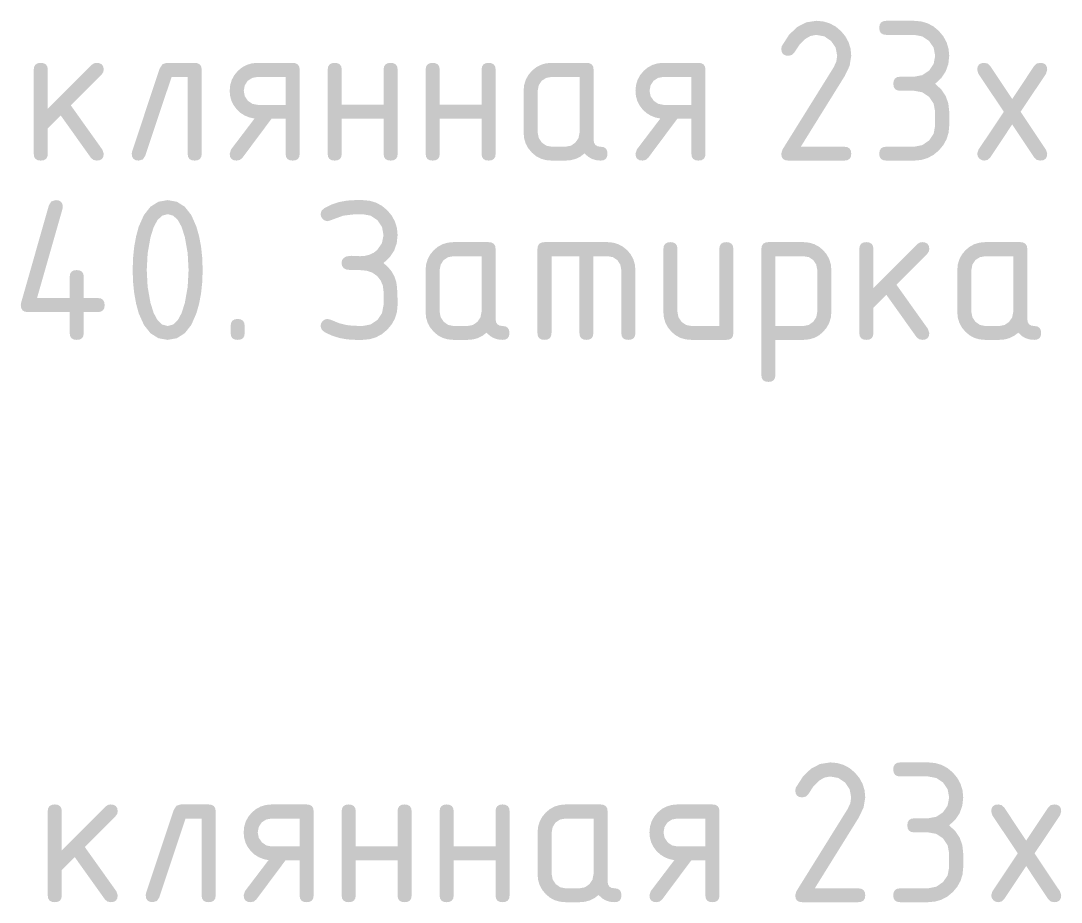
# Model space of a CAD drawing. Header units: millimetres. Extents: x 0 to 1189, y 0 to 841.
# Drawn here: x 1037.42 to 1059.95, y 698.07 to 717.15 of the extents above; entities that cross this region are included whole.
import ezdxf

# ---------------------------------------------------------------- set-up
doc = ezdxf.new("R2010")
doc.units = ezdxf.units.MM

msp = doc.modelspace()

# ---------------------------------------------------------------- hatches: boundary and pattern name
h = msp.add_hatch(color=7)
h.dxf.hatch_style = 2
h.paths.add_polyline_path([(1054.647809, 717.154858), (1054.798385, 717.141344), (1054.938368, 717.100494), (1055.066465, 717.031842), (1055.181385, 716.934923), (1055.278761, 716.818074), (1055.348955, 716.689701), (1055.39145, 716.549442), (1055.40573, 716.396937), (1055.370659, 716.180585), (1055.265721, 715.960925), (1054.313221, 714.428547), (1055.253043, 714.428547), (1055.319921, 714.419038), (1055.367627, 714.390513), (1055.396213, 714.342971), (1055.40573, 714.276411), (1055.396213, 714.210223), (1055.367627, 714.164032), (1055.319921, 714.136963), (1055.253043, 714.128135), (1054.042575, 714.128135), (1053.975697, 714.136963), (1053.927991, 714.164032), (1053.899405, 714.210223), (1053.889888, 714.276411), (1053.915244, 714.365157), (1055.02484, 716.147236), (1055.081891, 716.270639), (1055.100908, 716.396937), (1055.068593, 716.572361), (1054.969719, 716.718846), (1054.82282, 716.817721), (1054.647809, 716.850036), (1054.520719, 716.826256), (1054.399624, 716.754882), (1054.28411, 716.635863), (1054.173764, 716.469146), (1054.119125, 716.415678), (1054.042575, 716.396937), (1053.975697, 716.406531), (1053.927991, 716.435246), (1053.899405, 716.482978), (1053.889888, 716.549623), (1053.902566, 716.608603), (1054.055985, 716.847667), (1054.230746, 717.018363), (1054.427728, 717.120743)])
h = msp.add_hatch(color=7)
h.dxf.hatch_style = 2
h.paths.add_polyline_path([(1056.769629, 715.639567), (1056.464807, 715.639567), (1056.400479, 715.649075), (1056.354082, 715.677601), (1056.325978, 715.725143), (1056.31653, 715.791702), (1056.325978, 715.85858), (1056.354082, 715.906286), (1056.400479, 715.934872), (1056.464807, 715.944389), (1056.769629, 715.944389), (1056.94464, 715.978151), (1057.091539, 716.075578), (1057.190413, 716.221995), (1057.222728, 716.396937), (1057.190413, 716.572361), (1057.091539, 716.718846), (1056.94464, 716.817721), (1056.769629, 716.850036), (1056.164395, 716.850036), (1056.097517, 716.859553), (1056.049811, 716.888138), (1056.021225, 716.935844), (1056.011708, 717.002722), (1056.021225, 717.069281), (1056.049811, 717.116824), (1056.097517, 717.145349), (1056.164395, 717.154858), (1056.769629, 717.154858), (1056.920206, 717.141344), (1057.060189, 717.100494), (1057.188286, 717.031842), (1057.303206, 716.934923), (1057.400581, 716.817531), (1057.470775, 716.688254), (1057.51327, 716.547815), (1057.52755, 716.396937), (1057.508447, 716.218498), (1057.451207, 716.057939), (1057.355933, 715.915571), (1057.222728, 715.791702), (1057.355933, 715.668066), (1057.451207, 715.525672), (1057.508447, 715.364984), (1057.52755, 715.186468), (1057.52755, 714.881646), (1057.51327, 714.731689), (1057.470775, 714.59274), (1057.400581, 714.46485), (1057.303206, 714.348069), (1057.186426, 714.251383), (1057.058535, 714.182705), (1056.919586, 714.141725), (1056.769629, 714.128135), (1056.164395, 714.128135), (1056.097517, 714.136963), (1056.049811, 714.164032), (1056.021225, 714.210223), (1056.011708, 714.276411), (1056.021225, 714.342971), (1056.049811, 714.390513), (1056.097517, 714.419038), (1056.164395, 714.428547), (1056.769629, 714.428547), (1056.94464, 714.463067), (1057.091539, 714.564146), (1057.190413, 714.709184), (1057.222728, 714.886056), (1057.222728, 715.186468), (1057.190413, 715.361479), (1057.091539, 715.508378), (1056.94464, 715.607252)])
h = msp.add_hatch(color=7)
h.dxf.hatch_style = 2
h.paths.add_polyline_path([(1038.006297, 715.249858), (1038.958797, 716.202358), (1039.005306, 716.234742), (1039.064631, 716.244801), (1039.131509, 716.235353), (1039.179215, 716.20725), (1039.2078, 716.160853), (1039.217317, 716.096524), (1039.205053, 716.038853), (1039.170464, 715.990691), (1038.505698, 715.322067), (1039.187552, 714.365157), (1039.217317, 714.276411), (1039.2078, 714.210223), (1039.179215, 714.164032), (1039.131509, 714.136963), (1039.064631, 714.128135), (1038.991733, 714.143913), (1038.937851, 714.191524), (1038.285764, 715.10599), (1038.006297, 714.822666), (1038.006297, 714.276411), (1037.996789, 714.210223), (1037.968264, 714.164032), (1037.920721, 714.136963), (1037.854162, 714.128135), (1037.787284, 714.136963), (1037.739578, 714.164032), (1037.710992, 714.210223), (1037.701475, 714.276411), (1037.701475, 716.096524), (1037.710992, 716.160853), (1037.739578, 716.20725), (1037.787284, 716.235353), (1037.854162, 716.244801), (1037.920721, 716.235353), (1037.968264, 716.20725), (1037.996789, 716.160853), (1038.006297, 716.096524)])
h = msp.add_hatch(color=7)
h.dxf.hatch_style = 2
h.paths.add_polyline_path([(1040.581217, 716.244801), (1041.186451, 716.244801), (1041.253329, 716.235353), (1041.301035, 716.20725), (1041.329621, 716.160853), (1041.339138, 716.096524), (1041.339138, 714.276411), (1041.329621, 714.210223), (1041.301035, 714.164032), (1041.253329, 714.136963), (1041.186451, 714.128135), (1041.119892, 714.136963), (1041.07235, 714.164032), (1041.043824, 714.210223), (1041.034316, 714.276411), (1041.034316, 715.939979), (1040.68705, 715.939979), (1040.11544, 714.229558), (1040.064728, 714.153422), (1039.975982, 714.128135), (1039.909104, 714.137643), (1039.861399, 714.166168), (1039.832813, 714.213711), (1039.823296, 714.28027), (1039.832115, 714.327123), (1040.429081, 716.12188), (1040.489026, 716.215173)])
h = msp.add_hatch(color=7)
h.paths.add_polyline_path([(1042.483102, 715.038191), (1042.372747, 715.062307), (1042.271229, 715.102959), (1042.179322, 715.160974), (1042.097803, 715.23718), (1042.030925, 715.326408), (1041.983219, 715.422664), (1041.954633, 715.526774), (1041.945116, 715.639567), (1041.95627, 715.76173), (1041.989696, 715.874385), (1042.045343, 715.977531), (1042.123159, 716.071168), (1042.214256, 716.146435), (1042.316153, 716.200773), (1042.428489, 716.233717), (1042.550902, 716.244801), (1043.308272, 716.244801), (1043.375149, 716.235353), (1043.422855, 716.20725), (1043.451441, 716.160853), (1043.460958, 716.096524), (1043.460958, 714.276411), (1043.451441, 714.210223), (1043.422855, 714.164032), (1043.375149, 714.136963), (1043.308272, 714.128135), (1043.241712, 714.136963), (1043.19417, 714.164032), (1043.165645, 714.210223), (1043.156136, 714.276411), (1043.156136, 715.034332), (1042.851314, 715.034332), (1042.220173, 714.187666), (1042.165396, 714.141984), (1042.097803, 714.128135), (1042.030925, 714.136963), (1041.983219, 714.164032), (1041.954633, 714.210223), (1041.945116, 714.276411), (1041.974882, 714.369567)])
h.paths.add_polyline_path([(1042.249938, 715.639567), (1042.272262, 715.523467), (1042.339235, 715.42349), (1042.437007, 715.357), (1042.550902, 715.334745), (1043.156136, 715.334745), (1043.156136, 715.939979), (1042.550902, 715.939979), (1042.433148, 715.918206), (1042.334825, 715.855092), (1042.271711, 715.756838)])
h = msp.add_hatch(color=7)
h.dxf.hatch_style = 2
h.paths.add_polyline_path([(1044.371759, 715.034332), (1044.371759, 714.276411), (1044.36225, 714.210223), (1044.333725, 714.164032), (1044.286182, 714.136963), (1044.219623, 714.128135), (1044.152745, 714.136963), (1044.105039, 714.164032), (1044.076454, 714.210223), (1044.066937, 714.276411), (1044.066937, 716.096524), (1044.076454, 716.160853), (1044.105039, 716.20725), (1044.152745, 716.235353), (1044.219623, 716.244801), (1044.286182, 716.235353), (1044.333725, 716.20725), (1044.36225, 716.160853), (1044.371759, 716.096524), (1044.371759, 715.338603), (1045.277956, 715.338603), (1045.277956, 716.096524), (1045.287465, 716.160853), (1045.31599, 716.20725), (1045.363533, 716.235353), (1045.430092, 716.244801), (1045.49697, 716.235353), (1045.544676, 716.20725), (1045.573261, 716.160853), (1045.582779, 716.096524), (1045.582779, 714.276411), (1045.573261, 714.210223), (1045.544676, 714.164032), (1045.49697, 714.136963), (1045.430092, 714.128135), (1045.363533, 714.136963), (1045.31599, 714.164032), (1045.287465, 714.210223), (1045.277956, 714.276411), (1045.277956, 715.034332)])
h = msp.add_hatch(color=7)
h.dxf.hatch_style = 2
h.paths.add_polyline_path([(1046.493579, 715.034332), (1046.493579, 714.276411), (1046.484071, 714.210223), (1046.455545, 714.164032), (1046.408003, 714.136963), (1046.341444, 714.128135), (1046.274566, 714.136963), (1046.22686, 714.164032), (1046.198274, 714.210223), (1046.188757, 714.276411), (1046.188757, 716.096524), (1046.198274, 716.160853), (1046.22686, 716.20725), (1046.274566, 716.235353), (1046.341444, 716.244801), (1046.408003, 716.235353), (1046.455545, 716.20725), (1046.484071, 716.160853), (1046.493579, 716.096524), (1046.493579, 715.338603), (1047.399777, 715.338603), (1047.399777, 716.096524), (1047.409285, 716.160853), (1047.437811, 716.20725), (1047.485353, 716.235353), (1047.551912, 716.244801), (1047.61879, 716.235353), (1047.666496, 716.20725), (1047.695082, 716.160853), (1047.704599, 716.096524), (1047.704599, 714.276411), (1047.695082, 714.210223), (1047.666496, 714.164032), (1047.61879, 714.136963), (1047.551912, 714.128135), (1047.485353, 714.136963), (1047.437811, 714.164032), (1047.409285, 714.210223), (1047.399777, 714.276411), (1047.399777, 715.034332)])
h = msp.add_hatch(color=7)
h.paths.add_polyline_path([(1049.521597, 715.939979), (1048.916363, 715.939979), (1048.79861, 715.918206), (1048.700287, 715.855092), (1048.637172, 715.756838), (1048.615399, 715.639567), (1048.615399, 714.733369), (1048.637724, 714.617752), (1048.704696, 714.517844), (1048.802468, 714.450871), (1048.916363, 714.428547), (1049.220634, 714.428547), (1049.336182, 714.450871), (1049.4323, 714.517844), (1049.499273, 714.616098), (1049.521597, 714.733369)])
h.paths.add_polyline_path([(1050.126832, 714.276411), (1050.117383, 714.210223), (1050.08928, 714.164032), (1050.042883, 714.136963), (1049.978555, 714.128135), (1049.876158, 714.137712), (1049.784458, 714.16672), (1049.70299, 714.215571), (1049.631289, 714.28468), (1049.541622, 714.215571), (1049.443531, 714.16672), (1049.336656, 714.137712), (1049.220634, 714.128135), (1048.916363, 714.128135), (1048.79395, 714.138599), (1048.681614, 714.170509), (1048.579717, 714.22464), (1048.48862, 714.301767), (1048.410804, 714.394785), (1048.355157, 714.496898), (1048.321731, 714.609346), (1048.310577, 714.733369), (1048.310577, 715.639567), (1048.321731, 715.76173), (1048.355157, 715.874385), (1048.410804, 715.977531), (1048.48862, 716.071168), (1048.579717, 716.146435), (1048.681614, 716.200773), (1048.79395, 716.233717), (1048.916363, 716.244801), (1049.673733, 716.244801), (1049.740611, 716.235353), (1049.788317, 716.20725), (1049.816902, 716.160853), (1049.826419, 716.096524), (1049.826419, 714.581234), (1049.835928, 714.514356), (1049.864453, 714.46665), (1049.911995, 714.438064), (1049.978555, 714.428547), (1050.042883, 714.419038), (1050.08928, 714.390513), (1050.117383, 714.342971)])
h = msp.add_hatch(color=7)
h.paths.add_polyline_path([(1051.271091, 715.038191), (1051.160736, 715.062307), (1051.059218, 715.102959), (1050.967311, 715.160974), (1050.885792, 715.23718), (1050.818914, 715.326408), (1050.771208, 715.422664), (1050.742622, 715.526774), (1050.733105, 715.639567), (1050.744259, 715.76173), (1050.777685, 715.874385), (1050.833332, 715.977531), (1050.911148, 716.071168), (1051.002245, 716.146435), (1051.104142, 716.200773), (1051.216478, 716.233717), (1051.338891, 716.244801), (1052.096261, 716.244801), (1052.163139, 716.235353), (1052.210845, 716.20725), (1052.23943, 716.160853), (1052.248947, 716.096524), (1052.248947, 714.276411), (1052.23943, 714.210223), (1052.210845, 714.164032), (1052.163139, 714.136963), (1052.096261, 714.128135), (1052.029701, 714.136963), (1051.982159, 714.164032), (1051.953634, 714.210223), (1051.944125, 714.276411), (1051.944125, 715.034332), (1051.639303, 715.034332), (1051.008162, 714.187666), (1050.953385, 714.141984), (1050.885792, 714.128135), (1050.818914, 714.136963), (1050.771208, 714.164032), (1050.742622, 714.210223), (1050.733105, 714.276411), (1050.762871, 714.369567)])
h.paths.add_polyline_path([(1051.037927, 715.639567), (1051.060252, 715.523467), (1051.127224, 715.42349), (1051.224996, 715.357), (1051.338891, 715.334745), (1051.944125, 715.334745), (1051.944125, 715.939979), (1051.338891, 715.939979), (1051.221138, 715.918206), (1051.122814, 715.855092), (1051.0597, 715.756838)])
h = msp.add_hatch(color=7)
h.dxf.hatch_style = 2
h.paths.add_polyline_path([(1059.073351, 715.186468), (1059.624015, 714.360747), (1059.649371, 714.276411), (1059.639854, 714.210223), (1059.611268, 714.164032), (1059.563562, 714.136963), (1059.496684, 714.128135), (1059.423786, 714.143913), (1059.369905, 714.191524), (1058.89145, 714.911411), (1058.412995, 714.191524), (1058.359114, 714.143913), (1058.286215, 714.128135), (1058.228544, 714.138194), (1058.180382, 714.170578), (1058.145793, 714.220394), (1058.133529, 714.276411), (1058.158885, 714.360747), (1058.709549, 715.186468), (1058.158885, 716.007779), (1058.133529, 716.096524), (1058.143046, 716.160853), (1058.171631, 716.20725), (1058.219337, 716.235353), (1058.286215, 716.244801), (1058.359114, 716.229023), (1058.412995, 716.181411), (1058.89145, 715.461524), (1059.369905, 716.181411), (1059.423786, 716.229023), (1059.496684, 716.244801), (1059.563562, 716.235973), (1059.611268, 716.208903), (1059.639854, 716.162713), (1059.649371, 716.096524), (1059.624015, 716.007779)])
h = msp.add_hatch(color=7)
h.dxf.hatch_style = 2
h.paths.add_polyline_path([(1037.421573, 710.999318), (1037.425983, 711.041762), (1038.031217, 713.162838), (1038.084892, 713.244556), (1038.179494, 713.27253), (1038.246053, 713.263021), (1038.293596, 713.234496), (1038.322121, 713.186954), (1038.33163, 713.120394), (1038.323361, 713.077951), (1037.773249, 711.152005), (1038.479907, 711.152005), (1038.479907, 711.608962), (1038.489424, 711.674918), (1038.518009, 711.721134), (1038.565715, 711.748333), (1038.632593, 711.757239), (1038.699152, 711.748333), (1038.746695, 711.721134), (1038.77522, 711.674918), (1038.784729, 711.608962), (1038.784729, 711.152005), (1039.089551, 711.152005), (1039.153879, 711.14241), (1039.200276, 711.113695), (1039.228379, 711.065963), (1039.237828, 710.999318), (1039.228379, 710.932759), (1039.200276, 710.885216), (1039.153879, 710.856691), (1039.089551, 710.847183), (1038.784729, 710.847183), (1038.784729, 710.394084), (1038.77522, 710.327895), (1038.746695, 710.281705), (1038.699152, 710.254635), (1038.632593, 710.245807), (1038.565715, 710.254635), (1038.518009, 710.281705), (1038.489424, 710.327895), (1038.479907, 710.394084), (1038.479907, 710.847183), (1037.57426, 710.847183), (1037.507382, 710.856691), (1037.459676, 710.885216), (1037.43109, 710.932759)])
h = msp.add_hatch(color=7)
h.paths.add_polyline_path([(1041.054978, 711.757239), (1041.03541, 712.123935), (1040.974501, 712.468307), (1040.906125, 712.687492), (1040.82147, 712.843478), (1040.720175, 712.936728), (1040.60188, 712.967708), (1040.485211, 712.936659), (1040.383736, 712.842926), (1040.298177, 712.685632), (1040.229258, 712.463897), (1040.168349, 712.118423), (1040.148781, 711.757239), (1040.168349, 711.394126), (1040.229258, 711.05003), (1040.297635, 710.830155), (1040.382289, 710.672654), (1040.483584, 710.577888), (1040.60188, 710.546219), (1040.720175, 710.577888), (1040.82147, 710.672654), (1040.906125, 710.830155), (1040.974501, 711.05003), (1041.03541, 711.394126)])
h.paths.add_polyline_path([(1041.359801, 711.757239), (1041.351093, 711.496118), (1041.325281, 711.252877), (1041.282828, 711.027826), (1041.224202, 710.821276), (1041.113399, 710.569043), (1040.971952, 710.389261), (1040.801049, 710.281619), (1040.60188, 710.245807), (1040.401013, 710.281619), (1040.229809, 710.389261), (1040.087957, 710.569043), (1039.975148, 710.821276), (1039.91907, 711.027826), (1039.877927, 711.252877), (1039.852597, 711.496118), (1039.843959, 711.757239), (1039.852597, 712.020668), (1039.877927, 712.265184), (1039.91907, 712.490683), (1039.975148, 712.697061), (1040.087957, 712.949526), (1040.229809, 713.129283), (1040.401013, 713.236796), (1040.60188, 713.27253), (1040.801049, 713.236796), (1040.971952, 713.129283), (1041.113399, 712.949526), (1041.224202, 712.697061), (1041.282828, 712.488822), (1041.325281, 712.26353), (1041.351093, 712.020048)])
h = msp.add_hatch(color=7)
h.dxf.hatch_style = 2
h.paths.add_polyline_path([(1044.671302, 712.967708), (1044.404032, 712.935393), (1044.133867, 712.836519), (1044.066068, 712.815572), (1044.008397, 712.827561), (1043.960235, 712.861874), (1043.925646, 712.913344), (1043.913381, 712.967708), (1043.935706, 713.045222), (1044.002678, 713.103307), (1044.154125, 713.177884), (1044.31632, 713.230706), (1044.48885, 713.262134), (1044.671302, 713.27253), (1044.823438, 713.27253), (1044.973627, 713.259016), (1045.11255, 713.218166), (1045.240312, 713.149514), (1045.357014, 713.052595), (1045.454622, 712.935746), (1045.52479, 712.807373), (1045.567156, 712.667115), (1045.581359, 712.514609), (1045.562333, 712.33617), (1045.505222, 712.175611), (1045.409974, 712.033243), (1045.276537, 711.909374), (1045.37486, 711.822257), (1045.453752, 711.725475), (1045.512801, 711.619082), (1045.551593, 711.503129), (1045.563453, 711.426191), (1045.572884, 711.316336), (1045.579111, 711.173924), (1045.581359, 710.999318), (1045.567156, 710.849362), (1045.52479, 710.710412), (1045.454622, 710.582522), (1045.357014, 710.465742), (1045.240312, 710.369055), (1045.11255, 710.300377), (1044.973627, 710.259398), (1044.823438, 710.245807), (1044.671302, 710.245807), (1044.491331, 710.256142), (1044.319627, 710.287148), (1044.156605, 710.338824), (1044.002678, 710.411171), (1043.935706, 710.470634), (1043.913381, 710.546219), (1043.925646, 710.606095), (1043.960235, 710.656462), (1044.008397, 710.688846), (1044.066068, 710.698906), (1044.133867, 710.681818), (1044.308741, 710.608851), (1044.467904, 710.567716), (1044.614252, 710.552214), (1044.823438, 710.546219), (1044.998862, 710.580188), (1045.145347, 710.677408), (1045.244222, 710.824307), (1045.276537, 710.999318), (1045.276537, 711.30414), (1045.261309, 711.421067), (1045.217557, 711.528485), (1045.138853, 711.628642), (1045.036896, 711.700119), (1044.911994, 711.742968), (1044.764458, 711.757239), (1044.671302, 711.757239), (1044.586415, 711.757239), (1044.479204, 711.767299), (1044.413334, 711.799683), (1044.378745, 711.849568), (1044.36648, 711.909374), (1044.378745, 711.96925), (1044.413334, 712.019618), (1044.476517, 712.053931), (1044.578147, 712.06592), (1044.666893, 712.062061), (1044.768867, 712.057651), (1044.882194, 712.066359), (1044.981774, 712.092171), (1045.067919, 712.134623), (1045.140938, 712.19325), (1045.242224, 712.341321), (1045.276537, 712.514609), (1045.244222, 712.690033), (1045.145347, 712.836519), (1044.997208, 712.935393), (1044.823438, 712.967708)])
h = msp.add_hatch(color=7)
h.paths.add_polyline_path([(1047.39855, 712.057651), (1046.793316, 712.057651), (1046.675563, 712.035878), (1046.57724, 711.972764), (1046.514126, 711.87451), (1046.492353, 711.757239), (1046.492353, 710.851041), (1046.514677, 710.735424), (1046.581649, 710.635516), (1046.679421, 710.568543), (1046.793316, 710.546219), (1047.097587, 710.546219), (1047.213135, 710.568543), (1047.309254, 710.635516), (1047.376226, 710.73377), (1047.39855, 710.851041)])
h.paths.add_polyline_path([(1048.003785, 710.394084), (1047.994337, 710.327895), (1047.966233, 710.281705), (1047.919836, 710.254635), (1047.855508, 710.245807), (1047.753111, 710.255384), (1047.661411, 710.284392), (1047.579943, 710.333243), (1047.508242, 710.402352), (1047.418575, 710.333243), (1047.320485, 710.284392), (1047.213609, 710.255384), (1047.097587, 710.245807), (1046.793316, 710.245807), (1046.670903, 710.256271), (1046.558567, 710.288181), (1046.45667, 710.342312), (1046.365573, 710.41944), (1046.287757, 710.512457), (1046.23211, 710.61457), (1046.198684, 710.727018), (1046.187531, 710.851041), (1046.187531, 711.757239), (1046.198684, 711.879402), (1046.23211, 711.992057), (1046.287757, 712.095203), (1046.365573, 712.188841), (1046.45667, 712.264107), (1046.558567, 712.318445), (1046.670903, 712.351389), (1046.793316, 712.362473), (1047.550686, 712.362473), (1047.617564, 712.353025), (1047.66527, 712.324922), (1047.693855, 712.278525), (1047.703373, 712.214197), (1047.703373, 710.698906), (1047.712881, 710.632028), (1047.741406, 710.584322), (1047.788949, 710.555736), (1047.855508, 710.546219), (1047.919836, 710.536711), (1047.966233, 710.508185), (1047.994337, 710.460643)])
h = msp.add_hatch(color=7)
h.dxf.hatch_style = 2
h.paths.add_polyline_path([(1048.762602, 712.362473), (1050.125758, 712.362473), (1050.247232, 712.351389), (1050.358371, 712.318445), (1050.460001, 712.264107), (1050.55295, 712.188841), (1050.630766, 712.095203), (1050.686413, 711.992057), (1050.719839, 711.879402), (1050.730992, 711.757239), (1050.730992, 710.394084), (1050.721475, 710.327895), (1050.692889, 710.281705), (1050.645183, 710.254635), (1050.578306, 710.245807), (1050.511746, 710.254635), (1050.464204, 710.281705), (1050.435679, 710.327895), (1050.42617, 710.394084), (1050.42617, 711.757239), (1050.404397, 711.87451), (1050.341283, 711.972764), (1050.243029, 712.037532), (1050.125758, 712.057651), (1049.820936, 712.057651), (1049.820936, 710.394084), (1049.811419, 710.327895), (1049.782833, 710.281705), (1049.735127, 710.254635), (1049.668249, 710.245807), (1049.604153, 710.254635), (1049.55773, 710.281705), (1049.529498, 710.327895), (1049.519972, 710.394084), (1049.519972, 712.057651), (1048.914738, 712.057651), (1048.914738, 710.394084), (1048.905229, 710.327895), (1048.876704, 710.281705), (1048.829162, 710.254635), (1048.762602, 710.245807), (1048.695725, 710.254635), (1048.648019, 710.281705), (1048.619433, 710.327895), (1048.609916, 710.394084), (1048.609916, 712.214197), (1048.619433, 712.278525), (1048.648019, 712.324922), (1048.695725, 712.353025)])
h = msp.add_hatch(color=7)
h.dxf.hatch_style = 2
h.paths.add_polyline_path([(1052.853086, 712.214197), (1052.853086, 710.394084), (1052.843569, 710.327895), (1052.814983, 710.281705), (1052.767277, 710.254635), (1052.700399, 710.245807), (1051.94303, 710.245807), (1051.820617, 710.256271), (1051.708281, 710.288181), (1051.606383, 710.342312), (1051.515287, 710.41944), (1051.43747, 710.512457), (1051.381824, 710.61457), (1051.348398, 710.727018), (1051.337244, 710.851041), (1051.337244, 712.214197), (1051.346761, 712.278525), (1051.375347, 712.324922), (1051.423053, 712.353025), (1051.489931, 712.362473), (1051.55649, 712.353025), (1051.604032, 712.324922), (1051.632558, 712.278525), (1051.642066, 712.214197), (1051.642066, 710.851041), (1051.66439, 710.735424), (1051.731363, 710.635516), (1051.829135, 710.568543), (1051.94303, 710.546219), (1052.548264, 710.546219), (1052.548264, 712.214197), (1052.557772, 712.278525), (1052.586298, 712.324922), (1052.63384, 712.353025), (1052.700399, 712.362473), (1052.767277, 712.353025), (1052.814983, 712.324922), (1052.843569, 712.278525)])
h = msp.add_hatch(color=7)
h.paths.add_polyline_path([(1053.458922, 712.214197), (1053.468439, 712.278525), (1053.497024, 712.324922), (1053.54473, 712.353025), (1053.611608, 712.362473), (1054.368978, 712.362473), (1054.491391, 712.351389), (1054.603727, 712.318445), (1054.705624, 712.264107), (1054.796721, 712.188841), (1054.874537, 712.095203), (1054.930184, 711.992057), (1054.96361, 711.879402), (1054.974764, 711.757239), (1054.974764, 710.851041), (1054.96361, 710.728878), (1054.930184, 710.616223), (1054.874537, 710.513077), (1054.796721, 710.41944), (1054.705624, 710.342312), (1054.603727, 710.288181), (1054.491391, 710.256271), (1054.368978, 710.245807), (1053.763744, 710.245807), (1053.763744, 709.484027), (1053.754235, 709.419699), (1053.72571, 709.373302), (1053.678168, 709.345199), (1053.611608, 709.33575), (1053.54473, 709.345199), (1053.497024, 709.373302), (1053.468439, 709.419699), (1053.458922, 709.484027)])
h.paths.add_polyline_path([(1053.763744, 712.057651), (1053.763744, 710.546219), (1054.368978, 710.546219), (1054.484527, 710.568543), (1054.580645, 710.635516), (1054.647617, 710.73377), (1054.669942, 710.851041), (1054.669942, 711.757239), (1054.648169, 711.87451), (1054.585055, 711.972764), (1054.486732, 712.037532), (1054.368978, 712.057651)])
h = msp.add_hatch(color=7)
h.dxf.hatch_style = 2
h.paths.add_polyline_path([(1055.885421, 711.36753), (1056.837921, 712.32003), (1056.88443, 712.352414), (1056.943755, 712.362473), (1057.010633, 712.353025), (1057.058339, 712.324922), (1057.086924, 712.278525), (1057.096441, 712.214197), (1057.084177, 712.156526), (1057.049588, 712.108363), (1056.384823, 711.439739), (1057.066676, 710.482829), (1057.096441, 710.394084), (1057.086924, 710.327895), (1057.058339, 710.281705), (1057.010633, 710.254635), (1056.943755, 710.245807), (1056.870857, 710.261585), (1056.816975, 710.309197), (1056.164888, 711.223663), (1055.885421, 710.940338), (1055.885421, 710.394084), (1055.875913, 710.327895), (1055.847388, 710.281705), (1055.799845, 710.254635), (1055.733286, 710.245807), (1055.666408, 710.254635), (1055.618702, 710.281705), (1055.590117, 710.327895), (1055.580599, 710.394084), (1055.580599, 712.214197), (1055.590117, 712.278525), (1055.618702, 712.324922), (1055.666408, 712.353025), (1055.733286, 712.362473), (1055.799845, 712.353025), (1055.847388, 712.324922), (1055.875913, 712.278525), (1055.885421, 712.214197)])
h = msp.add_hatch(color=7)
h.paths.add_polyline_path([(1058.913297, 712.057651), (1058.308063, 712.057651), (1058.190309, 712.035878), (1058.091986, 711.972764), (1058.028872, 711.87451), (1058.007099, 711.757239), (1058.007099, 710.851041), (1058.029423, 710.735424), (1058.096396, 710.635516), (1058.194168, 710.568543), (1058.308063, 710.546219), (1058.612334, 710.546219), (1058.727882, 710.568543), (1058.824, 710.635516), (1058.890973, 710.73377), (1058.913297, 710.851041)])
h.paths.add_polyline_path([(1059.518532, 710.394084), (1059.509083, 710.327895), (1059.48098, 710.281705), (1059.434583, 710.254635), (1059.370255, 710.245807), (1059.267858, 710.255384), (1059.176158, 710.284392), (1059.09469, 710.333243), (1059.022989, 710.402352), (1058.933322, 710.333243), (1058.835231, 710.284392), (1058.728356, 710.255384), (1058.612334, 710.245807), (1058.308063, 710.245807), (1058.18565, 710.256271), (1058.073314, 710.288181), (1057.971417, 710.342312), (1057.88032, 710.41944), (1057.802504, 710.512457), (1057.746857, 710.61457), (1057.713431, 710.727018), (1057.702277, 710.851041), (1057.702277, 711.757239), (1057.713431, 711.879402), (1057.746857, 711.992057), (1057.802504, 712.095203), (1057.88032, 712.188841), (1057.971417, 712.264107), (1058.073314, 712.318445), (1058.18565, 712.351389), (1058.308063, 712.362473), (1059.065433, 712.362473), (1059.13231, 712.353025), (1059.180016, 712.324922), (1059.208602, 712.278525), (1059.218119, 712.214197), (1059.218119, 710.698906), (1059.227628, 710.632028), (1059.256153, 710.584322), (1059.303695, 710.555736), (1059.370255, 710.546219), (1059.434583, 710.536711), (1059.48098, 710.508185), (1059.509083, 710.460643)])
h = msp.add_hatch(color=7)
h.dxf.hatch_style = 2
h.paths.add_polyline_path([(1041.965636, 710.546219), (1041.975153, 710.613097), (1042.003739, 710.660803), (1042.051445, 710.689389), (1042.118323, 710.698906), (1042.184882, 710.689389), (1042.232424, 710.660803), (1042.26095, 710.613097), (1042.270458, 710.546219), (1042.270458, 710.394084), (1042.26095, 710.327895), (1042.232424, 710.281705), (1042.184882, 710.254635), (1042.118323, 710.245807), (1042.051445, 710.254635), (1042.003739, 710.281705), (1041.975153, 710.327895), (1041.965636, 710.394084)])
h = msp.add_hatch(color=7)
h.dxf.hatch_style = 2
h.paths.add_polyline_path([(1054.95081, 701.096026), (1055.101387, 701.082512), (1055.24137, 701.041662), (1055.369467, 700.97301), (1055.484387, 700.876091), (1055.581762, 700.759242), (1055.651956, 700.630869), (1055.694451, 700.490611), (1055.708731, 700.338105), (1055.67366, 700.121753), (1055.568723, 699.902094), (1054.616223, 698.369715), (1055.556045, 698.369715), (1055.622923, 698.360207), (1055.670629, 698.331681), (1055.699214, 698.284139), (1055.708731, 698.21758), (1055.699214, 698.151391), (1055.670629, 698.105201), (1055.622923, 698.078131), (1055.556045, 698.069303), (1054.345576, 698.069303), (1054.278698, 698.078131), (1054.230992, 698.105201), (1054.202406, 698.151391), (1054.192889, 698.21758), (1054.218245, 698.306325), (1055.327842, 700.088404), (1055.384892, 700.211808), (1055.403909, 700.338105), (1055.371594, 700.513529), (1055.27272, 700.660015), (1055.125821, 700.758889), (1054.95081, 700.791204), (1054.823721, 700.767424), (1054.702626, 700.69605), (1054.587112, 700.577031), (1054.476765, 700.410314), (1054.422126, 700.356846), (1054.345576, 700.338105), (1054.278698, 700.347699), (1054.230992, 700.376414), (1054.202406, 700.424146), (1054.192889, 700.490791), (1054.205567, 700.549771), (1054.358986, 700.788835), (1054.533747, 700.959531), (1054.730729, 701.061911)])
h = msp.add_hatch(color=7)
h.dxf.hatch_style = 2
h.paths.add_polyline_path([(1057.072576, 699.580735), (1056.767754, 699.580735), (1056.703426, 699.590243), (1056.657029, 699.618769), (1056.628925, 699.666311), (1056.619477, 699.73287), (1056.628925, 699.799748), (1056.657029, 699.847454), (1056.703426, 699.87604), (1056.767754, 699.885557), (1057.072576, 699.885557), (1057.247587, 699.919319), (1057.394486, 700.016746), (1057.49336, 700.163163), (1057.525675, 700.338105), (1057.49336, 700.513529), (1057.394486, 700.660015), (1057.247587, 700.758889), (1057.072576, 700.791204), (1056.467342, 700.791204), (1056.400464, 700.800721), (1056.352758, 700.829307), (1056.324172, 700.877012), (1056.314655, 700.94389), (1056.324172, 701.01045), (1056.352758, 701.057992), (1056.400464, 701.086517), (1056.467342, 701.096026), (1057.072576, 701.096026), (1057.223153, 701.082512), (1057.363136, 701.041662), (1057.491233, 700.97301), (1057.606153, 700.876091), (1057.703528, 700.758699), (1057.773722, 700.629422), (1057.816217, 700.488983), (1057.830497, 700.338105), (1057.811394, 700.159666), (1057.754154, 699.999107), (1057.65888, 699.856739), (1057.525675, 699.73287), (1057.65888, 699.609235), (1057.754154, 699.46684), (1057.811394, 699.306152), (1057.830497, 699.127636), (1057.830497, 698.822814), (1057.816217, 698.672858), (1057.773722, 698.533908), (1057.703528, 698.406018), (1057.606153, 698.289238), (1057.489372, 698.192551), (1057.361482, 698.123873), (1057.222533, 698.082894), (1057.072576, 698.069303), (1056.467342, 698.069303), (1056.400464, 698.078131), (1056.352758, 698.105201), (1056.324172, 698.151391), (1056.314655, 698.21758), (1056.324172, 698.284139), (1056.352758, 698.331681), (1056.400464, 698.360207), (1056.467342, 698.369715), (1057.072576, 698.369715), (1057.247587, 698.404235), (1057.394486, 698.505314), (1057.49336, 698.650353), (1057.525675, 698.827224), (1057.525675, 699.127636), (1057.49336, 699.302647), (1057.394486, 699.449546), (1057.247587, 699.54842)])
h = msp.add_hatch(color=7)
h.dxf.hatch_style = 2
h.paths.add_polyline_path([(1038.309135, 699.191026), (1039.261635, 700.143526), (1039.308144, 700.17591), (1039.367469, 700.185969), (1039.434347, 700.176521), (1039.482053, 700.148418), (1039.510638, 700.102021), (1039.520155, 700.037692), (1039.507891, 699.980022), (1039.473302, 699.931859), (1038.808536, 699.263235), (1039.49039, 698.306325), (1039.520155, 698.21758), (1039.510638, 698.151391), (1039.482053, 698.105201), (1039.434347, 698.078131), (1039.367469, 698.069303), (1039.29457, 698.085081), (1039.240689, 698.132692), (1038.588601, 699.047159), (1038.309135, 698.763834), (1038.309135, 698.21758), (1038.299627, 698.151391), (1038.271101, 698.105201), (1038.223559, 698.078131), (1038.157, 698.069303), (1038.090122, 698.078131), (1038.042416, 698.105201), (1038.01383, 698.151391), (1038.004313, 698.21758), (1038.004313, 700.037692), (1038.01383, 700.102021), (1038.042416, 700.148418), (1038.090122, 700.176521), (1038.157, 700.185969), (1038.223559, 700.176521), (1038.271101, 700.148418), (1038.299627, 700.102021), (1038.309135, 700.037692)])
h = msp.add_hatch(color=7)
h.dxf.hatch_style = 2
h.paths.add_polyline_path([(1040.884, 700.185969), (1041.489235, 700.185969), (1041.556112, 700.176521), (1041.603818, 700.148418), (1041.632404, 700.102021), (1041.641921, 700.037692), (1041.641921, 698.21758), (1041.632404, 698.151391), (1041.603818, 698.105201), (1041.556112, 698.078131), (1041.489235, 698.069303), (1041.422675, 698.078131), (1041.375133, 698.105201), (1041.346608, 698.151391), (1041.337099, 698.21758), (1041.337099, 699.881147), (1040.989833, 699.881147), (1040.418223, 698.170726), (1040.367511, 698.09459), (1040.278766, 698.069303), (1040.211888, 698.078811), (1040.164182, 698.107337), (1040.135596, 698.154879), (1040.126079, 698.221438), (1040.134899, 698.268291), (1040.731865, 700.063048), (1040.791809, 700.156342)])
h = msp.add_hatch(color=7)
h.paths.add_polyline_path([(1042.785831, 698.979359), (1042.675476, 699.003475), (1042.573958, 699.044127), (1042.482051, 699.102142), (1042.400532, 699.178348), (1042.333654, 699.267576), (1042.285948, 699.363832), (1042.257362, 699.467943), (1042.247845, 699.580735), (1042.258999, 699.702898), (1042.292425, 699.815553), (1042.348071, 699.918699), (1042.425888, 700.012337), (1042.516984, 700.087603), (1042.618882, 700.141941), (1042.731218, 700.174885), (1042.853631, 700.185969), (1043.611, 700.185969), (1043.677878, 700.176521), (1043.725584, 700.148418), (1043.75417, 700.102021), (1043.763687, 700.037692), (1043.763687, 698.21758), (1043.75417, 698.151391), (1043.725584, 698.105201), (1043.677878, 698.078131), (1043.611, 698.069303), (1043.544441, 698.078131), (1043.496899, 698.105201), (1043.468373, 698.151391), (1043.458865, 698.21758), (1043.458865, 698.975501), (1043.154043, 698.975501), (1042.522901, 698.128834), (1042.468124, 698.083152), (1042.400532, 698.069303), (1042.333654, 698.078131), (1042.285948, 698.105201), (1042.257362, 698.151391), (1042.247845, 698.21758), (1042.277611, 698.310735)])
h.paths.add_polyline_path([(1042.552667, 699.580735), (1042.574991, 699.464635), (1042.641964, 699.364659), (1042.739736, 699.298168), (1042.853631, 699.275913), (1043.458865, 699.275913), (1043.458865, 699.881147), (1042.853631, 699.881147), (1042.735877, 699.859374), (1042.637554, 699.79626), (1042.57444, 699.698006)])
h = msp.add_hatch(color=7)
h.dxf.hatch_style = 2
h.paths.add_polyline_path([(1044.674433, 698.975501), (1044.674433, 698.21758), (1044.664924, 698.151391), (1044.636399, 698.105201), (1044.588857, 698.078131), (1044.522298, 698.069303), (1044.45542, 698.078131), (1044.407714, 698.105201), (1044.379128, 698.151391), (1044.369611, 698.21758), (1044.369611, 700.037692), (1044.379128, 700.102021), (1044.407714, 700.148418), (1044.45542, 700.176521), (1044.522298, 700.185969), (1044.588857, 700.176521), (1044.636399, 700.148418), (1044.664924, 700.102021), (1044.674433, 700.037692), (1044.674433, 699.279771), (1045.580631, 699.279771), (1045.580631, 700.037692), (1045.590139, 700.102021), (1045.618665, 700.148418), (1045.666207, 700.176521), (1045.732766, 700.185969), (1045.799644, 700.176521), (1045.84735, 700.148418), (1045.875936, 700.102021), (1045.885453, 700.037692), (1045.885453, 698.21758), (1045.875936, 698.151391), (1045.84735, 698.105201), (1045.799644, 698.078131), (1045.732766, 698.069303), (1045.666207, 698.078131), (1045.618665, 698.105201), (1045.590139, 698.151391), (1045.580631, 698.21758), (1045.580631, 698.975501)])
h = msp.add_hatch(color=7)
h.dxf.hatch_style = 2
h.paths.add_polyline_path([(1046.796199, 698.975501), (1046.796199, 698.21758), (1046.78669, 698.151391), (1046.758165, 698.105201), (1046.710623, 698.078131), (1046.644063, 698.069303), (1046.577185, 698.078131), (1046.52948, 698.105201), (1046.500894, 698.151391), (1046.491377, 698.21758), (1046.491377, 700.037692), (1046.500894, 700.102021), (1046.52948, 700.148418), (1046.577185, 700.176521), (1046.644063, 700.185969), (1046.710623, 700.176521), (1046.758165, 700.148418), (1046.78669, 700.102021), (1046.796199, 700.037692), (1046.796199, 699.279771), (1047.702397, 699.279771), (1047.702397, 700.037692), (1047.711905, 700.102021), (1047.740431, 700.148418), (1047.787973, 700.176521), (1047.854532, 700.185969), (1047.92141, 700.176521), (1047.969116, 700.148418), (1047.997702, 700.102021), (1048.007219, 700.037692), (1048.007219, 698.21758), (1047.997702, 698.151391), (1047.969116, 698.105201), (1047.92141, 698.078131), (1047.854532, 698.069303), (1047.787973, 698.078131), (1047.740431, 698.105201), (1047.711905, 698.151391), (1047.702397, 698.21758), (1047.702397, 698.975501)])
h = msp.add_hatch(color=7)
h.paths.add_polyline_path([(1049.824163, 699.881147), (1049.218928, 699.881147), (1049.101175, 699.859374), (1049.002852, 699.79626), (1048.939738, 699.698006), (1048.917965, 699.580735), (1048.917965, 698.674537), (1048.940289, 698.55892), (1049.007262, 698.459012), (1049.105033, 698.392039), (1049.218928, 698.369715), (1049.523199, 698.369715), (1049.638748, 698.392039), (1049.734866, 698.459012), (1049.801838, 698.557266), (1049.824163, 698.674537)])
h.paths.add_polyline_path([(1050.429397, 698.21758), (1050.419949, 698.151391), (1050.391845, 698.105201), (1050.345449, 698.078131), (1050.28112, 698.069303), (1050.178723, 698.07888), (1050.087023, 698.107888), (1050.005555, 698.156739), (1049.933854, 698.225848), (1049.844187, 698.156739), (1049.746097, 698.107888), (1049.639221, 698.07888), (1049.523199, 698.069303), (1049.218928, 698.069303), (1049.096515, 698.079767), (1048.984179, 698.111677), (1048.882282, 698.165808), (1048.791185, 698.242936), (1048.713369, 698.335953), (1048.657722, 698.438066), (1048.624296, 698.550514), (1048.613143, 698.674537), (1048.613143, 699.580735), (1048.624296, 699.702898), (1048.657722, 699.815553), (1048.713369, 699.918699), (1048.791185, 700.012337), (1048.882282, 700.087603), (1048.984179, 700.141941), (1049.096515, 700.174885), (1049.218928, 700.185969), (1049.976298, 700.185969), (1050.043176, 700.176521), (1050.090882, 700.148418), (1050.119468, 700.102021), (1050.128985, 700.037692), (1050.128985, 698.522402), (1050.138493, 698.455524), (1050.167018, 698.407818), (1050.214561, 698.379232), (1050.28112, 698.369715), (1050.345449, 698.360207), (1050.391845, 698.331681), (1050.419949, 698.284139)])
h = msp.add_hatch(color=7)
h.paths.add_polyline_path([(1051.573602, 698.979359), (1051.463247, 699.003475), (1051.361729, 699.044127), (1051.269822, 699.102142), (1051.188303, 699.178348), (1051.121425, 699.267576), (1051.073719, 699.363832), (1051.045133, 699.467943), (1051.035616, 699.580735), (1051.04677, 699.702898), (1051.080196, 699.815553), (1051.135842, 699.918699), (1051.213659, 700.012337), (1051.304756, 700.087603), (1051.406653, 700.141941), (1051.518989, 700.174885), (1051.641402, 700.185969), (1052.398771, 700.185969), (1052.465649, 700.176521), (1052.513355, 700.148418), (1052.541941, 700.102021), (1052.551458, 700.037692), (1052.551458, 698.21758), (1052.541941, 698.151391), (1052.513355, 698.105201), (1052.465649, 698.078131), (1052.398771, 698.069303), (1052.332212, 698.078131), (1052.28467, 698.105201), (1052.256144, 698.151391), (1052.246636, 698.21758), (1052.246636, 698.975501), (1051.941814, 698.975501), (1051.310672, 698.128834), (1051.255895, 698.083152), (1051.188303, 698.069303), (1051.121425, 698.078131), (1051.073719, 698.105201), (1051.045133, 698.151391), (1051.035616, 698.21758), (1051.065382, 698.310735)])
h.paths.add_polyline_path([(1051.340438, 699.580735), (1051.362762, 699.464635), (1051.429735, 699.364659), (1051.527507, 699.298168), (1051.641402, 699.275913), (1052.246636, 699.275913), (1052.246636, 699.881147), (1051.641402, 699.881147), (1051.523648, 699.859374), (1051.425325, 699.79626), (1051.362211, 699.698006)])
h = msp.add_hatch(color=7)
h.dxf.hatch_style = 2
h.paths.add_polyline_path([(1059.376243, 699.127636), (1059.926907, 698.301916), (1059.952263, 698.21758), (1059.942746, 698.151391), (1059.91416, 698.105201), (1059.866454, 698.078131), (1059.799576, 698.069303), (1059.726678, 698.085081), (1059.672797, 698.132692), (1059.194342, 698.85258), (1058.715887, 698.132692), (1058.662006, 698.085081), (1058.589108, 698.069303), (1058.531437, 698.079362), (1058.483274, 698.111746), (1058.448686, 698.161562), (1058.436421, 698.21758), (1058.461777, 698.301916), (1059.012441, 699.127636), (1058.461777, 699.948947), (1058.436421, 700.037692), (1058.445938, 700.102021), (1058.474524, 700.148418), (1058.52223, 700.176521), (1058.589108, 700.185969), (1058.662006, 700.170191), (1058.715887, 700.12258), (1059.194342, 699.402692), (1059.672797, 700.12258), (1059.726678, 700.170191), (1059.799576, 700.185969), (1059.866454, 700.177141), (1059.91416, 700.150071), (1059.942746, 700.103881), (1059.952263, 700.037692), (1059.926907, 699.948947)])

doc.saveas('drawing.dxf')
